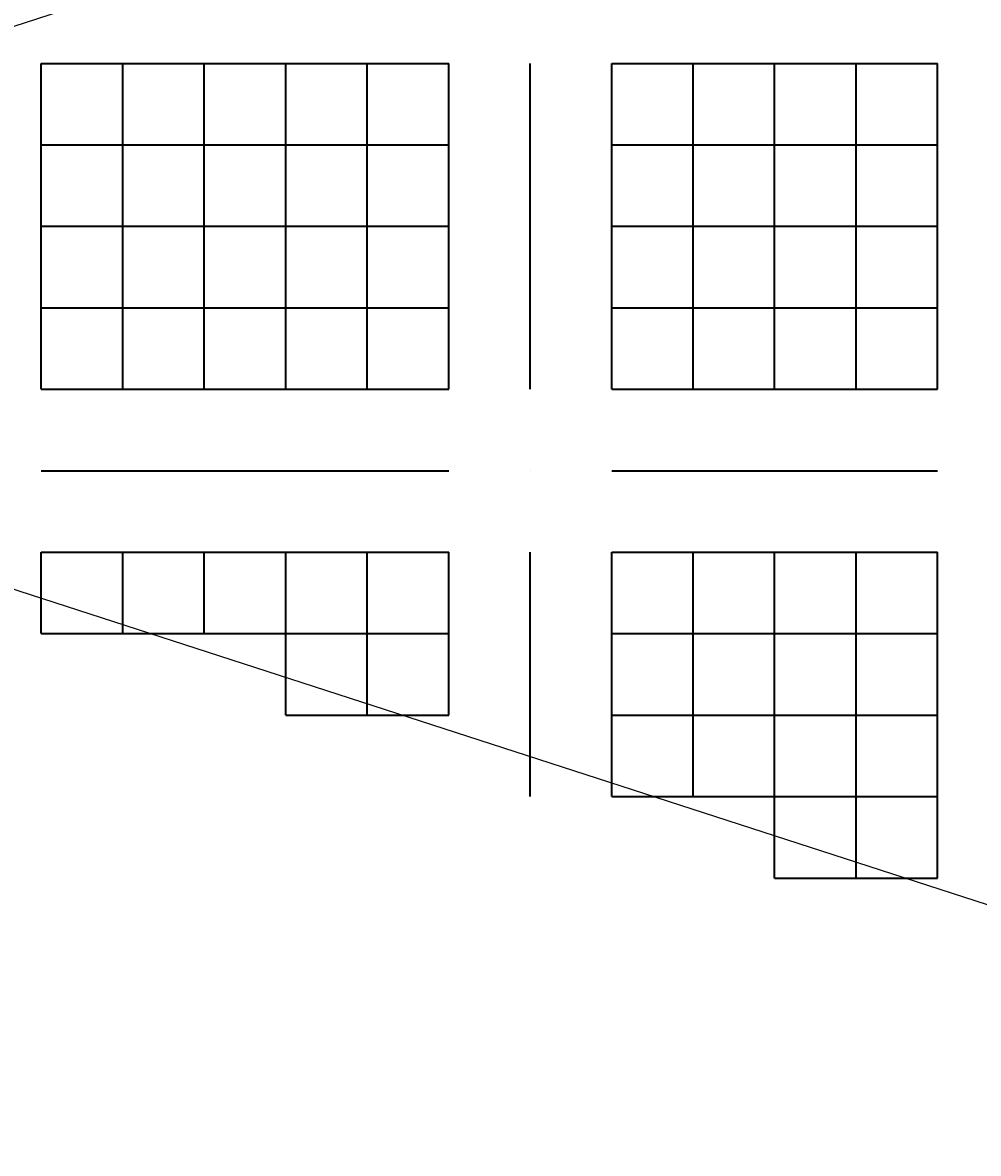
# Model space of a CAD drawing. Header units: millimetres. Extents: x 6 to 745025, y -1528 to 119936.
# Drawn here: x 176.746 to 177.243, y 109.43 to 110.017 of the extents above; entities that cross this region are included whole.
import ezdxf

# ---------------------------------------------------------------- set-up
doc = ezdxf.new("R2010")
doc.units = ezdxf.units.MM
doc.header["$MEASUREMENT"] = 0
doc.layers.get('0').update_dxf_attribs({"linetype": 'CONTINUOUS'})
doc.styles.add('Times New Roman$101H0', font='')
doc.styles.get('Times New Roman$101H0').set_extended_font_data('Times New Roman', bold=True)

msp = doc.modelspace()

# ---------------------------------------------------------------- linework, layer by layer
at = {"color": 0, "linetype": 'Continuous', "lineweight": 25, "true_color": 0x000005}
for p, q in [((177.00977, 109.99611), (177.00977, 109.99611)), ((177.00977, 109.99611), (177.00977, 109.99611)), ((177.00977, 109.99611), (177.00977, 109.99611)), ((177.00977, 109.99611), (177.00977, 109.99611)), ((177.00977, 109.99611), (177.00977, 109.99611)), ((177.00977, 109.99611), (177.00977, 109.99611)), ((177.00977, 109.99611), (177.00977, 109.99611)), ((177.00977, 109.95378), (177.00977, 109.95378)), ((177.00977, 109.95378), (177.00977, 109.95378)), ((177.00977, 109.95378), (177.00977, 109.95378)), ((177.00977, 109.95378), (177.00977, 109.95378)), ((177.00977, 109.95378), (177.00977, 109.95378)), ((177.00977, 109.95378), (177.00977, 109.95378)), ((177.00977, 109.95378), (177.00977, 109.95378)), ((177.00977, 109.91144), (177.00977, 109.91144)), ((177.00977, 109.91144), (177.00977, 109.91144)), ((177.00977, 109.91144), (177.00977, 109.91144)), ((177.00977, 109.91144), (177.00977, 109.91144)), ((177.00977, 109.91144), (177.00977, 109.91144)), ((177.00977, 109.91144), (177.00977, 109.91144)), ((177.00977, 109.91144), (177.00977, 109.91144)), ((177.00977, 109.86911), (177.00977, 109.86911)), ((177.00977, 109.86911), (177.00977, 109.86911)), ((177.00977, 109.86911), (177.00977, 109.86911)), ((177.00977, 109.86911), (177.00977, 109.86911)), ((177.00977, 109.86911), (177.00977, 109.86911)), ((177.00977, 109.86911), (177.00977, 109.86911)), ((177.00977, 109.86911), (177.00977, 109.86911)), ((177.00977, 109.82678), (177.00977, 109.82678)), ((177.00977, 109.82678), (177.00977, 109.82678)), ((177.00977, 109.82678), (177.00977, 109.82678)), ((177.00977, 109.82678), (177.00977, 109.82678)), ((177.00977, 109.82678), (177.00977, 109.82678)), ((177.00977, 109.82678), (177.00977, 109.82678)), ((177.00977, 109.82678), (177.00977, 109.82678)), ((177.00977, 109.82678), (177.00977, 109.82678)), ((176.75577, 109.78444), (176.75577, 109.78444)), ((176.75577, 109.78444), (176.75577, 109.78444)), ((176.75577, 109.78444), (176.75577, 109.78444)), ((176.75577, 109.78444), (176.75577, 109.78444)), ((176.75577, 109.78444), (176.75577, 109.78444)), ((176.75577, 109.78444), (176.75577, 109.78444)), ((176.75577, 109.78444), (176.75577, 109.78444)), ((176.75577, 109.78444), (176.75577, 109.78444)), ((176.79811, 109.78444), (176.79811, 109.78444)), ((176.79811, 109.78444), (176.79811, 109.78444)), ((176.79811, 109.78444), (176.79811, 109.78444)), ((176.79811, 109.78444), (176.79811, 109.78444)), ((176.79811, 109.78444), (176.79811, 109.78444)), ((176.79811, 109.78444), (176.79811, 109.78444)), ((176.79811, 109.78444), (176.79811, 109.78444)), ((176.84044, 109.78444), (176.84044, 109.78444)), ((176.84044, 109.78444), (176.84044, 109.78444)), ((176.84044, 109.78444), (176.84044, 109.78444)), ((176.84044, 109.78444), (176.84044, 109.78444)), ((176.84044, 109.78444), (176.84044, 109.78444)), ((176.84044, 109.78444), (176.84044, 109.78444)), ((176.84044, 109.78444), (176.84044, 109.78444)), ((176.88277, 109.78444), (176.88277, 109.78444)), ((176.88277, 109.78444), (176.88277, 109.78444)), ((176.88277, 109.78444), (176.88277, 109.78444)), ((176.88277, 109.78444), (176.88277, 109.78444)), ((176.88277, 109.78444), (176.88277, 109.78444)), ((176.88277, 109.78444), (176.88277, 109.78444)), ((176.88277, 109.78444), (176.88277, 109.78444)), ((176.92511, 109.78444), (176.92511, 109.78444)), ((176.92511, 109.78444), (176.92511, 109.78444)), ((176.92511, 109.78444), (176.92511, 109.78444)), ((176.92511, 109.78444), (176.92511, 109.78444)), ((176.92511, 109.78444), (176.92511, 109.78444)), ((176.92511, 109.78444), (176.92511, 109.78444)), ((176.92511, 109.78444), (176.92511, 109.78444)), ((176.96744, 109.78444), (176.96744, 109.78444)), ((176.96744, 109.78444), (176.96744, 109.78444)), ((176.96744, 109.78444), (176.96744, 109.78444)), ((176.96744, 109.78444), (176.96744, 109.78444)), ((176.96744, 109.78444), (176.96744, 109.78444)), ((176.96744, 109.78444), (176.96744, 109.78444)), ((176.96744, 109.78444), (176.96744, 109.78444)), ((177.00977, 109.78444), (177.00977, 109.78444)), ((177.00977, 109.78444), (177.00977, 109.78444)), ((177.00977, 109.78444), (177.00977, 109.78444)), ((177.00977, 109.78444), (177.00977, 109.78444)), ((177.00977, 109.78444), (177.00977, 109.78444)), ((177.00977, 109.78444), (177.00977, 109.78444)), ((177.00977, 109.78444), (177.00977, 109.78444)), ((177.00977, 109.78444), (177.00977, 109.78444)), ((177.00977, 109.78444), (177.00977, 109.78444)), ((177.00977, 109.78444), (177.00977, 109.78444)), ((177.00977, 109.78444), (177.00977, 109.78444)), ((177.00977, 109.78444), (177.00977, 109.78444)), ((177.00977, 109.78444), (177.00977, 109.78444)), ((177.00977, 109.78444), (177.00977, 109.78444)), ((177.05211, 109.78444), (177.05211, 109.78444)), ((177.05211, 109.78444), (177.05211, 109.78444)), ((177.05211, 109.78444), (177.05211, 109.78444)), ((177.05211, 109.78444), (177.05211, 109.78444)), ((177.05211, 109.78444), (177.05211, 109.78444)), ((177.05211, 109.78444), (177.05211, 109.78444)), ((177.05211, 109.78444), (177.05211, 109.78444)), ((177.05211, 109.78444), (177.05211, 109.78444)), ((177.09444, 109.78444), (177.09444, 109.78444)), ((177.09444, 109.78444), (177.09444, 109.78444)), ((177.09444, 109.78444), (177.09444, 109.78444)), ((177.09444, 109.78444), (177.09444, 109.78444)), ((177.09444, 109.78444), (177.09444, 109.78444)), ((177.09444, 109.78444), (177.09444, 109.78444)), ((177.09444, 109.78444), (177.09444, 109.78444)), ((177.13677, 109.78444), (177.13677, 109.78444)), ((177.13677, 109.78444), (177.13677, 109.78444)), ((177.13677, 109.78444), (177.13677, 109.78444)), ((177.13677, 109.78444), (177.13677, 109.78444)), ((177.13677, 109.78444), (177.13677, 109.78444)), ((177.13677, 109.78444), (177.13677, 109.78444)), ((177.13677, 109.78444), (177.13677, 109.78444)), ((177.17911, 109.78444), (177.17911, 109.78444)), ((177.17911, 109.78444), (177.17911, 109.78444)), ((177.17911, 109.78444), (177.17911, 109.78444)), ((177.17911, 109.78444), (177.17911, 109.78444)), ((177.17911, 109.78444), (177.17911, 109.78444)), ((177.17911, 109.78444), (177.17911, 109.78444)), ((177.17911, 109.78444), (177.17911, 109.78444)), ((177.22144, 109.78444), (177.22144, 109.78444)), ((177.22144, 109.78444), (177.22144, 109.78444)), ((177.22144, 109.78444), (177.22144, 109.78444)), ((177.22144, 109.78444), (177.22144, 109.78444)), ((177.22144, 109.78444), (177.22144, 109.78444)), ((177.22144, 109.78444), (177.22144, 109.78444)), ((177.22144, 109.78444), (177.22144, 109.78444)), ((176.75577, 109.74211), (176.75577, 109.74211)), ((176.75577, 109.74211), (176.75577, 109.74211)), ((176.75577, 109.69978), (176.75577, 109.74211)), ((176.75577, 109.69978), (176.75577, 109.74211)), ((176.75577, 109.69978), (176.75577, 109.74211)), ((176.75577, 109.69978), (176.75577, 109.74211)), ((176.75577, 109.69978), (176.75577, 109.74211)), ((176.75577, 109.69978), (176.75577, 109.74211)), ((176.79811, 109.69978), (176.79811, 109.74211)), ((176.79811, 109.69978), (176.79811, 109.74211)), ((176.79811, 109.69978), (176.79811, 109.74211)), ((176.79811, 109.69978), (176.79811, 109.74211)), ((176.79811, 109.69978), (176.79811, 109.74211)), ((176.79811, 109.69978), (176.79811, 109.74211)), ((176.79811, 109.69978), (176.79811, 109.74211)), ((176.84044, 109.69978), (176.84044, 109.74211)), ((176.84044, 109.69978), (176.84044, 109.74211)), ((176.84044, 109.69978), (176.84044, 109.74211)), ((176.84044, 109.69978), (176.84044, 109.74211)), ((176.84044, 109.69978), (176.84044, 109.74211)), ((176.84044, 109.69978), (176.84044, 109.74211)), ((176.84044, 109.69978), (176.84044, 109.74211)), ((176.88277, 109.69978), (176.88277, 109.74211)), ((176.88277, 109.69978), (176.88277, 109.74211)), ((177.00977, 109.74211), (177.00977, 109.74211)), ((177.00977, 109.74211), (177.00977, 109.74211)), ((177.00977, 109.74211), (177.00977, 109.74211)), ((177.00977, 109.74211), (177.00977, 109.74211)), ((177.00977, 109.74211), (177.00977, 109.74211)), ((177.00977, 109.74211), (177.00977, 109.74211)), ((177.00977, 109.74211), (177.00977, 109.74211)), ((177.00977, 109.69978), (177.00977, 109.69978)), ((177.00977, 109.69978), (177.00977, 109.69978)), ((177.00977, 109.69978), (177.00977, 109.69978)), ((177.00977, 109.69978), (177.00977, 109.69978)), ((177.00977, 109.69978), (177.00977, 109.69978)), ((177.00977, 109.69978), (177.00977, 109.69978)), ((177.00977, 109.69978), (177.00977, 109.69978)), ((176.92511, 109.65744), (176.96744, 109.65744)), ((176.92511, 109.65744), (176.96744, 109.65744)), ((176.96744, 109.65744), (176.96744, 109.65744)), ((176.96744, 109.65744), (176.96744, 109.65744)), ((177.00977, 109.65744), (177.00977, 109.65744)), ((177.00977, 109.65744), (177.00977, 109.65744)), ((177.00977, 109.65744), (177.00977, 109.65744)), ((177.00977, 109.65744), (177.00977, 109.65744)), ((177.00977, 109.65744), (177.00977, 109.65744)), ((177.00977, 109.65744), (177.00977, 109.65744)), ((177.00977, 109.65744), (177.00977, 109.65744)), ((177.00977, 109.61511), (177.00977, 109.61511)), ((177.00977, 109.61511), (177.00977, 109.61511)), ((177.17911, 109.57278), (177.22144, 109.57278)), ((177.17911, 109.57278), (177.22144, 109.57278)), ((177.22144, 109.57278), (177.22144, 109.57278)), ((177.22144, 109.57278), (177.22144, 109.57278)), ((177.22144, 109.57278), (177.22144, 109.57278))]:
    msp.add_line(p, q, dxfattribs=at)
at = {"color": 0, "linetype": 'Continuous', "lineweight": 18, "true_color": 0x000003}
msp.add_lwpolyline([(179.29577, 110.84278), (176.29011, 109.86911), (179.29577, 108.89544)], dxfattribs=at)
at = {"color": 0, "linetype": 'Continuous', "lineweight": 25, "true_color": 0x000005}
for points in [[(176.75577, 109.99611), (176.79811, 109.99611), (176.84044, 109.99611), (176.88277, 109.99611), (176.92511, 109.99611), (176.96744, 109.99611)], [(176.75577, 109.99611), (176.79811, 109.99611), (176.84044, 109.99611), (176.88277, 109.99611), (176.92511, 109.99611), (176.96744, 109.99611)], [(176.75577, 109.99611), (176.79811, 109.99611), (176.84044, 109.99611), (176.88277, 109.99611), (176.92511, 109.99611), (176.96744, 109.99611)], [(176.75577, 109.99611), (176.79811, 109.99611), (176.84044, 109.99611), (176.88277, 109.99611), (176.92511, 109.99611), (176.96744, 109.99611)], [(176.75577, 109.99611), (176.79811, 109.99611), (176.84044, 109.99611), (176.88277, 109.99611), (176.92511, 109.99611), (176.96744, 109.99611)], [(176.75577, 109.99611), (176.79811, 109.99611), (176.84044, 109.99611), (176.88277, 109.99611), (176.92511, 109.99611), (176.96744, 109.99611)], [(176.75577, 109.99611), (176.79811, 109.99611), (176.84044, 109.99611), (176.88277, 109.99611), (176.92511, 109.99611), (176.96744, 109.99611)], [(176.75577, 109.82678), (176.75577, 109.86911), (176.75577, 109.91144), (176.75577, 109.95378), (176.75577, 109.99611)], [(176.75577, 109.82678), (176.75577, 109.86911), (176.75577, 109.91144), (176.75577, 109.95378), (176.75577, 109.99611)], [(176.75577, 109.82678), (176.75577, 109.86911), (176.75577, 109.91144), (176.75577, 109.95378), (176.75577, 109.99611)], [(176.75577, 109.82678), (176.75577, 109.86911), (176.75577, 109.91144), (176.75577, 109.95378), (176.75577, 109.99611)], [(176.75577, 109.82678), (176.75577, 109.86911), (176.75577, 109.91144), (176.75577, 109.95378), (176.75577, 109.99611)], [(176.75577, 109.82678), (176.75577, 109.86911), (176.75577, 109.91144), (176.75577, 109.95378), (176.75577, 109.99611)], [(176.75577, 109.82678), (176.75577, 109.86911), (176.75577, 109.91144), (176.75577, 109.95378), (176.75577, 109.99611)], [(176.75577, 109.82678), (176.75577, 109.86911), (176.75577, 109.91144), (176.75577, 109.95378), (176.75577, 109.99611)], [(176.79811, 109.82678), (176.79811, 109.86911), (176.79811, 109.91144), (176.79811, 109.95378), (176.79811, 109.99611)], [(176.79811, 109.82678), (176.79811, 109.86911), (176.79811, 109.91144), (176.79811, 109.95378), (176.79811, 109.99611)], [(176.79811, 109.82678), (176.79811, 109.86911), (176.79811, 109.91144), (176.79811, 109.95378), (176.79811, 109.99611)], [(176.79811, 109.82678), (176.79811, 109.86911), (176.79811, 109.91144), (176.79811, 109.95378), (176.79811, 109.99611)], [(176.79811, 109.82678), (176.79811, 109.86911), (176.79811, 109.91144), (176.79811, 109.95378), (176.79811, 109.99611)], [(176.79811, 109.82678), (176.79811, 109.86911), (176.79811, 109.91144), (176.79811, 109.95378), (176.79811, 109.99611)], [(176.79811, 109.82678), (176.79811, 109.86911), (176.79811, 109.91144), (176.79811, 109.95378), (176.79811, 109.99611)], [(176.84044, 109.82678), (176.84044, 109.86911), (176.84044, 109.91144), (176.84044, 109.95378), (176.84044, 109.99611)], [(176.84044, 109.82678), (176.84044, 109.86911), (176.84044, 109.91144), (176.84044, 109.95378), (176.84044, 109.99611)], [(176.84044, 109.82678), (176.84044, 109.86911), (176.84044, 109.91144), (176.84044, 109.95378), (176.84044, 109.99611)], [(176.84044, 109.82678), (176.84044, 109.86911), (176.84044, 109.91144), (176.84044, 109.95378), (176.84044, 109.99611)], [(176.84044, 109.82678), (176.84044, 109.86911), (176.84044, 109.91144), (176.84044, 109.95378), (176.84044, 109.99611)], [(176.84044, 109.82678), (176.84044, 109.86911), (176.84044, 109.91144), (176.84044, 109.95378), (176.84044, 109.99611)], [(176.84044, 109.82678), (176.84044, 109.86911), (176.84044, 109.91144), (176.84044, 109.95378), (176.84044, 109.99611)], [(176.88277, 109.82678), (176.88277, 109.86911), (176.88277, 109.91144), (176.88277, 109.95378), (176.88277, 109.99611)], [(176.88277, 109.82678), (176.88277, 109.86911), (176.88277, 109.91144), (176.88277, 109.95378), (176.88277, 109.99611)], [(176.88277, 109.82678), (176.88277, 109.86911), (176.88277, 109.91144), (176.88277, 109.95378), (176.88277, 109.99611)], [(176.88277, 109.82678), (176.88277, 109.86911), (176.88277, 109.91144), (176.88277, 109.95378), (176.88277, 109.99611)], [(176.88277, 109.82678), (176.88277, 109.86911), (176.88277, 109.91144), (176.88277, 109.95378), (176.88277, 109.99611)], [(176.88277, 109.82678), (176.88277, 109.86911), (176.88277, 109.91144), (176.88277, 109.95378), (176.88277, 109.99611)], [(176.88277, 109.82678), (176.88277, 109.86911), (176.88277, 109.91144), (176.88277, 109.95378), (176.88277, 109.99611)], [(176.92511, 109.82678), (176.92511, 109.86911), (176.92511, 109.91144), (176.92511, 109.95378), (176.92511, 109.99611)], [(176.92511, 109.82678), (176.92511, 109.86911), (176.92511, 109.91144), (176.92511, 109.95378), (176.92511, 109.99611)], [(176.92511, 109.82678), (176.92511, 109.86911), (176.92511, 109.91144), (176.92511, 109.95378), (176.92511, 109.99611)], [(176.92511, 109.82678), (176.92511, 109.86911), (176.92511, 109.91144), (176.92511, 109.95378), (176.92511, 109.99611)], [(176.92511, 109.82678), (176.92511, 109.86911), (176.92511, 109.91144), (176.92511, 109.95378), (176.92511, 109.99611)], [(176.92511, 109.82678), (176.92511, 109.86911), (176.92511, 109.91144), (176.92511, 109.95378), (176.92511, 109.99611)], [(176.92511, 109.82678), (176.92511, 109.86911), (176.92511, 109.91144), (176.92511, 109.95378), (176.92511, 109.99611)], [(176.96744, 109.82678), (176.96744, 109.86911), (176.96744, 109.91144), (176.96744, 109.95378), (176.96744, 109.99611)], [(176.96744, 109.82678), (176.96744, 109.86911), (176.96744, 109.91144), (176.96744, 109.95378), (176.96744, 109.99611)], [(176.96744, 109.82678), (176.96744, 109.86911), (176.96744, 109.91144), (176.96744, 109.95378), (176.96744, 109.99611)], [(176.96744, 109.82678), (176.96744, 109.86911), (176.96744, 109.91144), (176.96744, 109.95378), (176.96744, 109.99611)], [(176.96744, 109.82678), (176.96744, 109.86911), (176.96744, 109.91144), (176.96744, 109.95378), (176.96744, 109.99611)], [(176.96744, 109.82678), (176.96744, 109.86911), (176.96744, 109.91144), (176.96744, 109.95378), (176.96744, 109.99611)], [(176.96744, 109.82678), (176.96744, 109.86911), (176.96744, 109.91144), (176.96744, 109.95378), (176.96744, 109.99611)], [(177.00977, 109.82678), (177.00977, 109.86911), (177.00977, 109.91144), (177.00977, 109.95378), (177.00977, 109.99611)], [(177.00977, 109.82678), (177.00977, 109.86911), (177.00977, 109.91144), (177.00977, 109.95378), (177.00977, 109.99611)], [(177.00977, 109.82678), (177.00977, 109.86911), (177.00977, 109.91144), (177.00977, 109.95378), (177.00977, 109.99611)], [(177.00977, 109.82678), (177.00977, 109.86911), (177.00977, 109.91144), (177.00977, 109.95378), (177.00977, 109.99611)], [(177.00977, 109.82678), (177.00977, 109.86911), (177.00977, 109.91144), (177.00977, 109.95378), (177.00977, 109.99611)], [(177.00977, 109.82678), (177.00977, 109.86911), (177.00977, 109.91144), (177.00977, 109.95378), (177.00977, 109.99611)], [(177.00977, 109.82678), (177.00977, 109.86911), (177.00977, 109.91144), (177.00977, 109.95378), (177.00977, 109.99611)], [(177.05211, 109.99611), (177.09444, 109.99611), (177.13677, 109.99611), (177.17911, 109.99611), (177.22144, 109.99611)], [(177.05211, 109.99611), (177.09444, 109.99611), (177.13677, 109.99611), (177.17911, 109.99611), (177.22144, 109.99611)], [(177.05211, 109.99611), (177.09444, 109.99611), (177.13677, 109.99611), (177.17911, 109.99611), (177.22144, 109.99611)], [(177.05211, 109.99611), (177.09444, 109.99611), (177.13677, 109.99611), (177.17911, 109.99611), (177.22144, 109.99611)], [(177.05211, 109.99611), (177.09444, 109.99611), (177.13677, 109.99611), (177.17911, 109.99611), (177.22144, 109.99611)], [(177.05211, 109.99611), (177.09444, 109.99611), (177.13677, 109.99611), (177.17911, 109.99611), (177.22144, 109.99611)], [(177.05211, 109.99611), (177.09444, 109.99611), (177.13677, 109.99611), (177.17911, 109.99611), (177.22144, 109.99611)], [(177.05211, 109.82678), (177.05211, 109.86911), (177.05211, 109.91144), (177.05211, 109.95378), (177.05211, 109.99611)], [(177.05211, 109.82678), (177.05211, 109.86911), (177.05211, 109.91144), (177.05211, 109.95378), (177.05211, 109.99611)], [(177.05211, 109.82678), (177.05211, 109.86911), (177.05211, 109.91144), (177.05211, 109.95378), (177.05211, 109.99611)], [(177.05211, 109.82678), (177.05211, 109.86911), (177.05211, 109.91144), (177.05211, 109.95378), (177.05211, 109.99611)], [(177.05211, 109.82678), (177.05211, 109.86911), (177.05211, 109.91144), (177.05211, 109.95378), (177.05211, 109.99611)], [(177.05211, 109.82678), (177.05211, 109.86911), (177.05211, 109.91144), (177.05211, 109.95378), (177.05211, 109.99611)], [(177.05211, 109.82678), (177.05211, 109.86911), (177.05211, 109.91144), (177.05211, 109.95378), (177.05211, 109.99611)], [(177.05211, 109.82678), (177.05211, 109.86911), (177.05211, 109.91144), (177.05211, 109.95378), (177.05211, 109.99611)], [(177.09444, 109.82678), (177.09444, 109.86911), (177.09444, 109.91144), (177.09444, 109.95378), (177.09444, 109.99611)], [(177.09444, 109.82678), (177.09444, 109.86911), (177.09444, 109.91144), (177.09444, 109.95378), (177.09444, 109.99611)], [(177.09444, 109.82678), (177.09444, 109.86911), (177.09444, 109.91144), (177.09444, 109.95378), (177.09444, 109.99611)], [(177.09444, 109.82678), (177.09444, 109.86911), (177.09444, 109.91144), (177.09444, 109.95378), (177.09444, 109.99611)], [(177.09444, 109.82678), (177.09444, 109.86911), (177.09444, 109.91144), (177.09444, 109.95378), (177.09444, 109.99611)], [(177.09444, 109.82678), (177.09444, 109.86911), (177.09444, 109.91144), (177.09444, 109.95378), (177.09444, 109.99611)], [(177.09444, 109.82678), (177.09444, 109.86911), (177.09444, 109.91144), (177.09444, 109.95378), (177.09444, 109.99611)], [(177.13677, 109.82678), (177.13677, 109.86911), (177.13677, 109.91144), (177.13677, 109.95378), (177.13677, 109.99611)], [(177.13677, 109.82678), (177.13677, 109.86911), (177.13677, 109.91144), (177.13677, 109.95378), (177.13677, 109.99611)], [(177.13677, 109.82678), (177.13677, 109.86911), (177.13677, 109.91144), (177.13677, 109.95378), (177.13677, 109.99611)], [(177.13677, 109.82678), (177.13677, 109.86911), (177.13677, 109.91144), (177.13677, 109.95378), (177.13677, 109.99611)], [(177.13677, 109.82678), (177.13677, 109.86911), (177.13677, 109.91144), (177.13677, 109.95378), (177.13677, 109.99611)], [(177.13677, 109.82678), (177.13677, 109.86911), (177.13677, 109.91144), (177.13677, 109.95378), (177.13677, 109.99611)], [(177.13677, 109.82678), (177.13677, 109.86911), (177.13677, 109.91144), (177.13677, 109.95378), (177.13677, 109.99611)], [(177.17911, 109.82678), (177.17911, 109.86911), (177.17911, 109.91144), (177.17911, 109.95378), (177.17911, 109.99611)], [(177.17911, 109.82678), (177.17911, 109.86911), (177.17911, 109.91144), (177.17911, 109.95378), (177.17911, 109.99611)], [(177.17911, 109.82678), (177.17911, 109.86911), (177.17911, 109.91144), (177.17911, 109.95378), (177.17911, 109.99611)], [(177.17911, 109.82678), (177.17911, 109.86911), (177.17911, 109.91144), (177.17911, 109.95378), (177.17911, 109.99611)], [(177.17911, 109.82678), (177.17911, 109.86911), (177.17911, 109.91144), (177.17911, 109.95378), (177.17911, 109.99611)], [(177.17911, 109.82678), (177.17911, 109.86911), (177.17911, 109.91144), (177.17911, 109.95378), (177.17911, 109.99611)], [(177.17911, 109.82678), (177.17911, 109.86911), (177.17911, 109.91144), (177.17911, 109.95378), (177.17911, 109.99611)], [(177.22144, 109.82678), (177.22144, 109.86911), (177.22144, 109.91144), (177.22144, 109.95378), (177.22144, 109.99611)], [(177.22144, 109.82678), (177.22144, 109.86911), (177.22144, 109.91144), (177.22144, 109.95378), (177.22144, 109.99611)], [(177.22144, 109.82678), (177.22144, 109.86911), (177.22144, 109.91144), (177.22144, 109.95378), (177.22144, 109.99611)], [(177.22144, 109.82678), (177.22144, 109.86911), (177.22144, 109.91144), (177.22144, 109.95378), (177.22144, 109.99611)], [(177.22144, 109.82678), (177.22144, 109.86911), (177.22144, 109.91144), (177.22144, 109.95378), (177.22144, 109.99611)], [(177.22144, 109.82678), (177.22144, 109.86911), (177.22144, 109.91144), (177.22144, 109.95378), (177.22144, 109.99611)], [(177.22144, 109.82678), (177.22144, 109.86911), (177.22144, 109.91144), (177.22144, 109.95378), (177.22144, 109.99611)], [(176.75577, 109.95378), (176.79811, 109.95378), (176.84044, 109.95378), (176.88277, 109.95378), (176.92511, 109.95378), (176.96744, 109.95378)], [(176.75577, 109.95378), (176.79811, 109.95378), (176.84044, 109.95378), (176.88277, 109.95378), (176.92511, 109.95378), (176.96744, 109.95378)], [(176.75577, 109.95378), (176.79811, 109.95378), (176.84044, 109.95378), (176.88277, 109.95378), (176.92511, 109.95378), (176.96744, 109.95378)], [(176.75577, 109.95378), (176.79811, 109.95378), (176.84044, 109.95378), (176.88277, 109.95378), (176.92511, 109.95378), (176.96744, 109.95378)], [(176.75577, 109.95378), (176.79811, 109.95378), (176.84044, 109.95378), (176.88277, 109.95378), (176.92511, 109.95378), (176.96744, 109.95378)], [(176.75577, 109.95378), (176.79811, 109.95378), (176.84044, 109.95378), (176.88277, 109.95378), (176.92511, 109.95378), (176.96744, 109.95378)], [(176.75577, 109.95378), (176.79811, 109.95378), (176.84044, 109.95378), (176.88277, 109.95378), (176.92511, 109.95378), (176.96744, 109.95378)], [(177.05211, 109.95378), (177.09444, 109.95378), (177.13677, 109.95378), (177.17911, 109.95378), (177.22144, 109.95378)], [(177.05211, 109.95378), (177.09444, 109.95378), (177.13677, 109.95378), (177.17911, 109.95378), (177.22144, 109.95378)], [(177.05211, 109.95378), (177.09444, 109.95378), (177.13677, 109.95378), (177.17911, 109.95378), (177.22144, 109.95378)], [(177.05211, 109.95378), (177.09444, 109.95378), (177.13677, 109.95378), (177.17911, 109.95378), (177.22144, 109.95378)], [(177.05211, 109.95378), (177.09444, 109.95378), (177.13677, 109.95378), (177.17911, 109.95378), (177.22144, 109.95378)], [(177.05211, 109.95378), (177.09444, 109.95378), (177.13677, 109.95378), (177.17911, 109.95378), (177.22144, 109.95378)], [(177.05211, 109.95378), (177.09444, 109.95378), (177.13677, 109.95378), (177.17911, 109.95378), (177.22144, 109.95378)], [(176.75577, 109.91144), (176.79811, 109.91144), (176.84044, 109.91144), (176.88277, 109.91144), (176.92511, 109.91144), (176.96744, 109.91144)], [(176.75577, 109.91144), (176.79811, 109.91144), (176.84044, 109.91144), (176.88277, 109.91144), (176.92511, 109.91144), (176.96744, 109.91144)], [(176.75577, 109.91144), (176.79811, 109.91144), (176.84044, 109.91144), (176.88277, 109.91144), (176.92511, 109.91144), (176.96744, 109.91144)], [(176.75577, 109.91144), (176.79811, 109.91144), (176.84044, 109.91144), (176.88277, 109.91144), (176.92511, 109.91144), (176.96744, 109.91144)], [(176.75577, 109.91144), (176.79811, 109.91144), (176.84044, 109.91144), (176.88277, 109.91144), (176.92511, 109.91144), (176.96744, 109.91144)], [(176.75577, 109.91144), (176.79811, 109.91144), (176.84044, 109.91144), (176.88277, 109.91144), (176.92511, 109.91144), (176.96744, 109.91144)], [(176.75577, 109.91144), (176.79811, 109.91144), (176.84044, 109.91144), (176.88277, 109.91144), (176.92511, 109.91144), (176.96744, 109.91144)], [(177.05211, 109.91144), (177.09444, 109.91144), (177.13677, 109.91144), (177.17911, 109.91144), (177.22144, 109.91144)], [(177.05211, 109.91144), (177.09444, 109.91144), (177.13677, 109.91144), (177.17911, 109.91144), (177.22144, 109.91144)], [(177.05211, 109.91144), (177.09444, 109.91144), (177.13677, 109.91144), (177.17911, 109.91144), (177.22144, 109.91144)], [(177.05211, 109.91144), (177.09444, 109.91144), (177.13677, 109.91144), (177.17911, 109.91144), (177.22144, 109.91144)], [(177.05211, 109.91144), (177.09444, 109.91144), (177.13677, 109.91144), (177.17911, 109.91144), (177.22144, 109.91144)], [(177.05211, 109.91144), (177.09444, 109.91144), (177.13677, 109.91144), (177.17911, 109.91144), (177.22144, 109.91144)], [(177.05211, 109.91144), (177.09444, 109.91144), (177.13677, 109.91144), (177.17911, 109.91144), (177.22144, 109.91144)], [(176.75577, 109.86911), (176.79811, 109.86911), (176.84044, 109.86911), (176.88277, 109.86911), (176.92511, 109.86911), (176.96744, 109.86911)], [(176.75577, 109.86911), (176.79811, 109.86911), (176.84044, 109.86911), (176.88277, 109.86911), (176.92511, 109.86911), (176.96744, 109.86911)], [(176.75577, 109.86911), (176.79811, 109.86911), (176.84044, 109.86911), (176.88277, 109.86911), (176.92511, 109.86911), (176.96744, 109.86911)], [(176.75577, 109.86911), (176.79811, 109.86911), (176.84044, 109.86911), (176.88277, 109.86911), (176.92511, 109.86911), (176.96744, 109.86911)], [(176.75577, 109.86911), (176.79811, 109.86911), (176.84044, 109.86911), (176.88277, 109.86911), (176.92511, 109.86911), (176.96744, 109.86911)], [(176.75577, 109.86911), (176.79811, 109.86911), (176.84044, 109.86911), (176.88277, 109.86911), (176.92511, 109.86911), (176.96744, 109.86911)], [(176.75577, 109.86911), (176.79811, 109.86911), (176.84044, 109.86911), (176.88277, 109.86911), (176.92511, 109.86911), (176.96744, 109.86911)], [(177.05211, 109.86911), (177.09444, 109.86911), (177.13677, 109.86911), (177.17911, 109.86911), (177.22144, 109.86911)], [(177.05211, 109.86911), (177.09444, 109.86911), (177.13677, 109.86911), (177.17911, 109.86911), (177.22144, 109.86911)], [(177.05211, 109.86911), (177.09444, 109.86911), (177.13677, 109.86911), (177.17911, 109.86911), (177.22144, 109.86911)], [(177.05211, 109.86911), (177.09444, 109.86911), (177.13677, 109.86911), (177.17911, 109.86911), (177.22144, 109.86911)], [(177.05211, 109.86911), (177.09444, 109.86911), (177.13677, 109.86911), (177.17911, 109.86911), (177.22144, 109.86911)], [(177.05211, 109.86911), (177.09444, 109.86911), (177.13677, 109.86911), (177.17911, 109.86911), (177.22144, 109.86911)], [(177.05211, 109.86911), (177.09444, 109.86911), (177.13677, 109.86911), (177.17911, 109.86911), (177.22144, 109.86911)], [(176.75577, 109.82678), (176.79811, 109.82678), (176.84044, 109.82678), (176.88277, 109.82678), (176.92511, 109.82678), (176.96744, 109.82678)], [(176.75577, 109.82678), (176.79811, 109.82678), (176.84044, 109.82678), (176.88277, 109.82678), (176.92511, 109.82678), (176.96744, 109.82678)], [(176.75577, 109.82678), (176.79811, 109.82678), (176.84044, 109.82678), (176.88277, 109.82678), (176.92511, 109.82678), (176.96744, 109.82678)], [(176.75577, 109.82678), (176.79811, 109.82678), (176.84044, 109.82678), (176.88277, 109.82678), (176.92511, 109.82678), (176.96744, 109.82678)], [(176.75577, 109.82678), (176.79811, 109.82678), (176.84044, 109.82678), (176.88277, 109.82678), (176.92511, 109.82678), (176.96744, 109.82678)], [(176.75577, 109.82678), (176.79811, 109.82678), (176.84044, 109.82678), (176.88277, 109.82678), (176.92511, 109.82678), (176.96744, 109.82678)], [(176.75577, 109.82678), (176.79811, 109.82678), (176.84044, 109.82678), (176.88277, 109.82678), (176.92511, 109.82678), (176.96744, 109.82678)], [(176.75577, 109.82678), (176.79811, 109.82678), (176.84044, 109.82678), (176.88277, 109.82678), (176.92511, 109.82678), (176.96744, 109.82678)], [(177.05211, 109.82678), (177.09444, 109.82678), (177.13677, 109.82678), (177.17911, 109.82678), (177.22144, 109.82678)], [(177.05211, 109.82678), (177.09444, 109.82678), (177.13677, 109.82678), (177.17911, 109.82678), (177.22144, 109.82678)], [(177.05211, 109.82678), (177.09444, 109.82678), (177.13677, 109.82678), (177.17911, 109.82678), (177.22144, 109.82678)], [(177.05211, 109.82678), (177.09444, 109.82678), (177.13677, 109.82678), (177.17911, 109.82678), (177.22144, 109.82678)], [(177.05211, 109.82678), (177.09444, 109.82678), (177.13677, 109.82678), (177.17911, 109.82678), (177.22144, 109.82678)], [(177.05211, 109.82678), (177.09444, 109.82678), (177.13677, 109.82678), (177.17911, 109.82678), (177.22144, 109.82678)], [(177.05211, 109.82678), (177.09444, 109.82678), (177.13677, 109.82678), (177.17911, 109.82678), (177.22144, 109.82678)], [(177.05211, 109.82678), (177.09444, 109.82678), (177.13677, 109.82678), (177.17911, 109.82678), (177.22144, 109.82678)], [(176.75577, 109.78444), (176.79811, 109.78444), (176.84044, 109.78444), (176.88277, 109.78444), (176.92511, 109.78444), (176.96744, 109.78444)], [(176.75577, 109.78444), (176.79811, 109.78444), (176.84044, 109.78444), (176.88277, 109.78444), (176.92511, 109.78444), (176.96744, 109.78444)], [(176.75577, 109.78444), (176.79811, 109.78444), (176.84044, 109.78444), (176.88277, 109.78444), (176.92511, 109.78444), (176.96744, 109.78444)], [(176.75577, 109.78444), (176.79811, 109.78444), (176.84044, 109.78444), (176.88277, 109.78444), (176.92511, 109.78444), (176.96744, 109.78444)], [(176.75577, 109.78444), (176.79811, 109.78444), (176.84044, 109.78444), (176.88277, 109.78444), (176.92511, 109.78444), (176.96744, 109.78444)], [(176.75577, 109.78444), (176.79811, 109.78444), (176.84044, 109.78444), (176.88277, 109.78444), (176.92511, 109.78444), (176.96744, 109.78444)], [(176.75577, 109.78444), (176.79811, 109.78444), (176.84044, 109.78444), (176.88277, 109.78444), (176.92511, 109.78444), (176.96744, 109.78444)], [(177.05211, 109.78444), (177.09444, 109.78444), (177.13677, 109.78444), (177.17911, 109.78444), (177.22144, 109.78444)], [(177.05211, 109.78444), (177.09444, 109.78444), (177.13677, 109.78444), (177.17911, 109.78444), (177.22144, 109.78444)], [(177.05211, 109.78444), (177.09444, 109.78444), (177.13677, 109.78444), (177.17911, 109.78444), (177.22144, 109.78444)], [(177.05211, 109.78444), (177.09444, 109.78444), (177.13677, 109.78444), (177.17911, 109.78444), (177.22144, 109.78444)], [(177.05211, 109.78444), (177.09444, 109.78444), (177.13677, 109.78444), (177.17911, 109.78444), (177.22144, 109.78444)], [(177.05211, 109.78444), (177.09444, 109.78444), (177.13677, 109.78444), (177.17911, 109.78444), (177.22144, 109.78444)], [(177.05211, 109.78444), (177.09444, 109.78444), (177.13677, 109.78444), (177.17911, 109.78444), (177.22144, 109.78444)], [(176.75577, 109.74211), (176.79811, 109.74211), (176.84044, 109.74211), (176.88277, 109.74211), (176.92511, 109.74211), (176.96744, 109.74211)], [(176.75577, 109.74211), (176.79811, 109.74211), (176.84044, 109.74211), (176.88277, 109.74211), (176.92511, 109.74211), (176.96744, 109.74211)], [(176.75577, 109.74211), (176.79811, 109.74211), (176.84044, 109.74211), (176.88277, 109.74211), (176.92511, 109.74211), (176.96744, 109.74211)], [(176.75577, 109.74211), (176.79811, 109.74211), (176.84044, 109.74211), (176.88277, 109.74211), (176.92511, 109.74211), (176.96744, 109.74211)], [(176.75577, 109.74211), (176.79811, 109.74211), (176.84044, 109.74211), (176.88277, 109.74211), (176.92511, 109.74211), (176.96744, 109.74211)], [(176.75577, 109.74211), (176.79811, 109.74211), (176.84044, 109.74211), (176.88277, 109.74211), (176.92511, 109.74211), (176.96744, 109.74211)], [(176.75577, 109.74211), (176.79811, 109.74211), (176.84044, 109.74211), (176.88277, 109.74211), (176.92511, 109.74211), (176.96744, 109.74211)], [(176.88277, 109.65744), (176.88277, 109.69978), (176.88277, 109.74211)], [(176.88277, 109.65744), (176.88277, 109.69978), (176.88277, 109.74211)], [(176.88277, 109.65744), (176.88277, 109.69978), (176.88277, 109.74211)], [(176.88277, 109.65744), (176.88277, 109.69978), (176.88277, 109.74211)], [(176.88277, 109.65744), (176.88277, 109.69978), (176.88277, 109.74211)], [(176.92511, 109.65744), (176.92511, 109.69978), (176.92511, 109.74211)], [(176.92511, 109.65744), (176.92511, 109.69978), (176.92511, 109.74211)], [(176.92511, 109.65744), (176.92511, 109.69978), (176.92511, 109.74211)], [(176.92511, 109.65744), (176.92511, 109.69978), (176.92511, 109.74211)], [(176.92511, 109.65744), (176.92511, 109.69978), (176.92511, 109.74211)], [(176.92511, 109.65744), (176.92511, 109.69978), (176.92511, 109.74211)], [(176.92511, 109.65744), (176.92511, 109.69978), (176.92511, 109.74211)], [(176.96744, 109.65744), (176.96744, 109.69978), (176.96744, 109.74211)], [(176.96744, 109.65744), (176.96744, 109.69978), (176.96744, 109.74211)], [(176.96744, 109.65744), (176.96744, 109.69978), (176.96744, 109.74211)], [(176.96744, 109.65744), (176.96744, 109.69978), (176.96744, 109.74211)], [(176.96744, 109.65744), (176.96744, 109.69978), (176.96744, 109.74211)], [(176.96744, 109.65744), (176.96744, 109.69978), (176.96744, 109.74211)], [(176.96744, 109.65744), (176.96744, 109.69978), (176.96744, 109.74211)], [(177.00977, 109.65744), (177.00977, 109.69978), (177.00977, 109.74211)], [(177.00977, 109.65744), (177.00977, 109.69978), (177.00977, 109.74211)], [(177.00977, 109.65744), (177.00977, 109.69978), (177.00977, 109.74211)], [(177.00977, 109.61511), (177.00977, 109.65744), (177.00977, 109.69978), (177.00977, 109.74211)], [(177.00977, 109.61511), (177.00977, 109.65744), (177.00977, 109.69978), (177.00977, 109.74211)], [(177.00977, 109.61511), (177.00977, 109.65744), (177.00977, 109.69978), (177.00977, 109.74211)], [(177.00977, 109.61511), (177.00977, 109.65744), (177.00977, 109.69978), (177.00977, 109.74211)], [(177.05211, 109.74211), (177.09444, 109.74211), (177.13677, 109.74211), (177.17911, 109.74211), (177.22144, 109.74211)], [(177.05211, 109.74211), (177.09444, 109.74211), (177.13677, 109.74211), (177.17911, 109.74211), (177.22144, 109.74211)], [(177.05211, 109.74211), (177.09444, 109.74211), (177.13677, 109.74211), (177.17911, 109.74211), (177.22144, 109.74211)], [(177.05211, 109.74211), (177.09444, 109.74211), (177.13677, 109.74211), (177.17911, 109.74211), (177.22144, 109.74211)], [(177.05211, 109.74211), (177.09444, 109.74211), (177.13677, 109.74211), (177.17911, 109.74211), (177.22144, 109.74211)], [(177.05211, 109.74211), (177.09444, 109.74211), (177.13677, 109.74211), (177.17911, 109.74211), (177.22144, 109.74211)], [(177.05211, 109.74211), (177.09444, 109.74211), (177.13677, 109.74211), (177.17911, 109.74211), (177.22144, 109.74211)], [(177.05211, 109.61511), (177.05211, 109.65744), (177.05211, 109.69978), (177.05211, 109.74211)], [(177.05211, 109.61511), (177.05211, 109.65744), (177.05211, 109.69978), (177.05211, 109.74211)], [(177.05211, 109.61511), (177.05211, 109.65744), (177.05211, 109.69978), (177.05211, 109.74211)], [(177.05211, 109.61511), (177.05211, 109.65744), (177.05211, 109.69978), (177.05211, 109.74211)], [(177.05211, 109.61511), (177.05211, 109.65744), (177.05211, 109.69978), (177.05211, 109.74211)], [(177.05211, 109.61511), (177.05211, 109.65744), (177.05211, 109.69978), (177.05211, 109.74211)], [(177.05211, 109.61511), (177.05211, 109.65744), (177.05211, 109.69978), (177.05211, 109.74211)], [(177.05211, 109.61511), (177.05211, 109.65744), (177.05211, 109.69978), (177.05211, 109.74211)], [(177.09444, 109.61511), (177.09444, 109.65744), (177.09444, 109.69978), (177.09444, 109.74211)], [(177.09444, 109.61511), (177.09444, 109.65744), (177.09444, 109.69978), (177.09444, 109.74211)], [(177.09444, 109.61511), (177.09444, 109.65744), (177.09444, 109.69978), (177.09444, 109.74211)], [(177.09444, 109.61511), (177.09444, 109.65744), (177.09444, 109.69978), (177.09444, 109.74211)], [(177.09444, 109.61511), (177.09444, 109.65744), (177.09444, 109.69978), (177.09444, 109.74211)], [(177.09444, 109.61511), (177.09444, 109.65744), (177.09444, 109.69978), (177.09444, 109.74211)], [(177.09444, 109.61511), (177.09444, 109.65744), (177.09444, 109.69978), (177.09444, 109.74211)], [(177.13677, 109.61511), (177.13677, 109.65744), (177.13677, 109.69978), (177.13677, 109.74211)], [(177.13677, 109.61511), (177.13677, 109.65744), (177.13677, 109.69978), (177.13677, 109.74211)], [(177.13677, 109.57278), (177.13677, 109.61511), (177.13677, 109.65744), (177.13677, 109.69978), (177.13677, 109.74211)], [(177.13677, 109.57278), (177.13677, 109.61511), (177.13677, 109.65744), (177.13677, 109.69978), (177.13677, 109.74211)], [(177.13677, 109.57278), (177.13677, 109.61511), (177.13677, 109.65744), (177.13677, 109.69978), (177.13677, 109.74211)], [(177.13677, 109.57278), (177.13677, 109.61511), (177.13677, 109.65744), (177.13677, 109.69978), (177.13677, 109.74211)], [(177.13677, 109.57278), (177.13677, 109.61511), (177.13677, 109.65744), (177.13677, 109.69978), (177.13677, 109.74211)], [(177.17911, 109.57278), (177.17911, 109.61511), (177.17911, 109.65744), (177.17911, 109.69978), (177.17911, 109.74211)], [(177.17911, 109.57278), (177.17911, 109.61511), (177.17911, 109.65744), (177.17911, 109.69978), (177.17911, 109.74211)], [(177.17911, 109.57278), (177.17911, 109.61511), (177.17911, 109.65744), (177.17911, 109.69978), (177.17911, 109.74211)], [(177.17911, 109.57278), (177.17911, 109.61511), (177.17911, 109.65744), (177.17911, 109.69978), (177.17911, 109.74211)], [(177.17911, 109.57278), (177.17911, 109.61511), (177.17911, 109.65744), (177.17911, 109.69978), (177.17911, 109.74211)], [(177.17911, 109.57278), (177.17911, 109.61511), (177.17911, 109.65744), (177.17911, 109.69978), (177.17911, 109.74211)], [(177.17911, 109.57278), (177.17911, 109.61511), (177.17911, 109.65744), (177.17911, 109.69978), (177.17911, 109.74211)], [(177.22144, 109.57278), (177.22144, 109.61511), (177.22144, 109.65744), (177.22144, 109.69978), (177.22144, 109.74211)], [(177.22144, 109.57278), (177.22144, 109.61511), (177.22144, 109.65744), (177.22144, 109.69978), (177.22144, 109.74211)], [(177.22144, 109.57278), (177.22144, 109.61511), (177.22144, 109.65744), (177.22144, 109.69978), (177.22144, 109.74211)], [(177.22144, 109.57278), (177.22144, 109.61511), (177.22144, 109.65744), (177.22144, 109.69978), (177.22144, 109.74211)], [(177.22144, 109.57278), (177.22144, 109.61511), (177.22144, 109.65744), (177.22144, 109.69978), (177.22144, 109.74211)], [(177.22144, 109.57278), (177.22144, 109.61511), (177.22144, 109.65744), (177.22144, 109.69978), (177.22144, 109.74211)], [(177.22144, 109.57278), (177.22144, 109.61511), (177.22144, 109.65744), (177.22144, 109.69978), (177.22144, 109.74211)], [(176.75577, 109.69978), (176.79811, 109.69978), (176.84044, 109.69978), (176.88277, 109.69978), (176.92511, 109.69978), (176.96744, 109.69978)], [(176.75577, 109.69978), (176.79811, 109.69978), (176.84044, 109.69978), (176.88277, 109.69978), (176.92511, 109.69978), (176.96744, 109.69978)], [(176.79811, 109.69978), (176.84044, 109.69978), (176.88277, 109.69978), (176.92511, 109.69978), (176.96744, 109.69978)], [(176.79811, 109.69978), (176.84044, 109.69978), (176.88277, 109.69978), (176.92511, 109.69978), (176.96744, 109.69978)], [(176.84044, 109.69978), (176.88277, 109.69978), (176.92511, 109.69978), (176.96744, 109.69978)], [(176.84044, 109.69978), (176.88277, 109.69978), (176.92511, 109.69978), (176.96744, 109.69978)], [(176.88277, 109.69978), (176.92511, 109.69978), (176.96744, 109.69978)], [(177.05211, 109.69978), (177.09444, 109.69978), (177.13677, 109.69978), (177.17911, 109.69978), (177.22144, 109.69978)], [(177.05211, 109.69978), (177.09444, 109.69978), (177.13677, 109.69978), (177.17911, 109.69978), (177.22144, 109.69978)], [(177.05211, 109.69978), (177.09444, 109.69978), (177.13677, 109.69978), (177.17911, 109.69978), (177.22144, 109.69978)], [(177.05211, 109.69978), (177.09444, 109.69978), (177.13677, 109.69978), (177.17911, 109.69978), (177.22144, 109.69978)], [(177.05211, 109.69978), (177.09444, 109.69978), (177.13677, 109.69978), (177.17911, 109.69978), (177.22144, 109.69978)], [(177.05211, 109.69978), (177.09444, 109.69978), (177.13677, 109.69978), (177.17911, 109.69978), (177.22144, 109.69978)], [(177.05211, 109.69978), (177.09444, 109.69978), (177.13677, 109.69978), (177.17911, 109.69978), (177.22144, 109.69978)], [(176.88277, 109.65744), (176.92511, 109.65744), (176.96744, 109.65744)], [(176.88277, 109.65744), (176.92511, 109.65744), (176.96744, 109.65744)], [(177.05211, 109.65744), (177.09444, 109.65744), (177.13677, 109.65744), (177.17911, 109.65744), (177.22144, 109.65744)], [(177.05211, 109.65744), (177.09444, 109.65744), (177.13677, 109.65744), (177.17911, 109.65744), (177.22144, 109.65744)], [(177.05211, 109.65744), (177.09444, 109.65744), (177.13677, 109.65744), (177.17911, 109.65744), (177.22144, 109.65744)], [(177.05211, 109.65744), (177.09444, 109.65744), (177.13677, 109.65744), (177.17911, 109.65744), (177.22144, 109.65744)], [(177.05211, 109.65744), (177.09444, 109.65744), (177.13677, 109.65744), (177.17911, 109.65744), (177.22144, 109.65744)], [(177.05211, 109.65744), (177.09444, 109.65744), (177.13677, 109.65744), (177.17911, 109.65744), (177.22144, 109.65744)], [(177.05211, 109.65744), (177.09444, 109.65744), (177.13677, 109.65744), (177.17911, 109.65744), (177.22144, 109.65744)], [(177.05211, 109.61511), (177.09444, 109.61511), (177.13677, 109.61511), (177.17911, 109.61511), (177.22144, 109.61511)], [(177.05211, 109.61511), (177.09444, 109.61511), (177.13677, 109.61511), (177.17911, 109.61511), (177.22144, 109.61511)], [(177.05211, 109.61511), (177.09444, 109.61511), (177.13677, 109.61511), (177.17911, 109.61511), (177.22144, 109.61511)], [(177.05211, 109.61511), (177.09444, 109.61511), (177.13677, 109.61511), (177.17911, 109.61511), (177.22144, 109.61511)], [(177.09444, 109.61511), (177.13677, 109.61511), (177.17911, 109.61511), (177.22144, 109.61511)], [(177.09444, 109.61511), (177.13677, 109.61511), (177.17911, 109.61511), (177.22144, 109.61511)], [(177.13677, 109.61511), (177.17911, 109.61511), (177.22144, 109.61511)], [(177.13677, 109.57278), (177.17911, 109.57278), (177.22144, 109.57278)], [(177.13677, 109.57278), (177.17911, 109.57278), (177.22144, 109.57278)]]:
    msp.add_lwpolyline(points, dxfattribs=at)

# ---------------------------------------------------------------- texts
at = {"color": 0, "true_color": 0x000001, "style": 'Times New Roman$101H0'}
msp.add_text('W', height=2.30351, dxfattribs=at).set_placement((173.45377, 108.89544))

doc.saveas('drawing.dxf')
